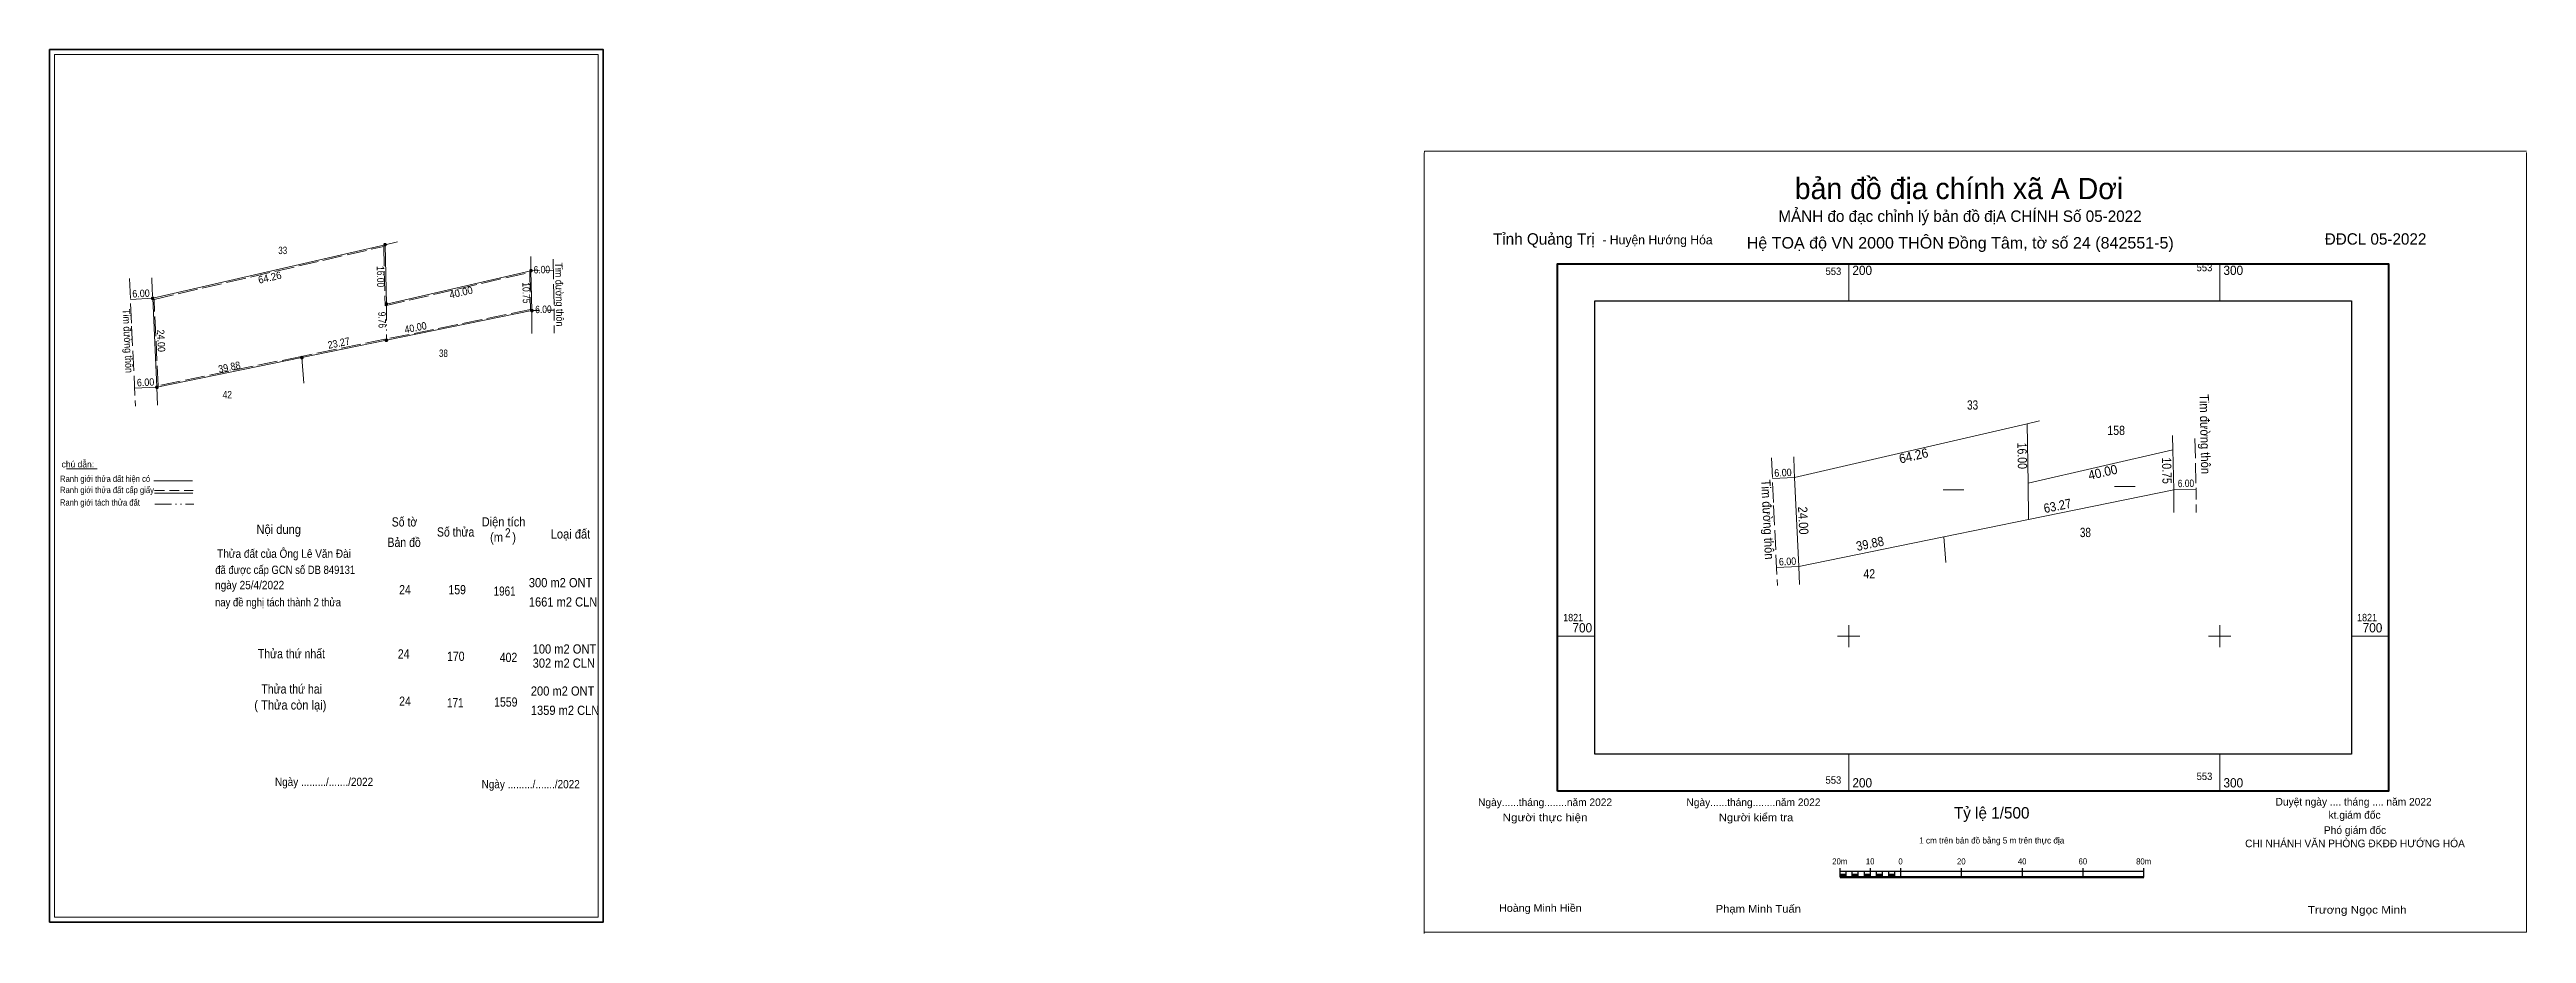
# Model space of a CAD drawing. Header units: metres. Extents: x 552715 to 553383, y 1821620 to 1821858.
import ezdxf
from ezdxf.enums import TextEntityAlignment as Align

# ---------------------------------------------------------------- set-up
doc = ezdxf.new("R2010")
doc.units = ezdxf.units.M
doc.header["$LTSCALE"] = 0.89
for name, pattern in [('DASH_DOUBLE_DOT', [9.2, 5, -1.2, 0.3, -1.2, 0.3, -1.2]), ('LONG_DASHED', [7.5, 6, -1.5]), ('MEDIUM_DASHED', [4.5, 3, -1.5])]:
    doc.linetypes.add(name, pattern=pattern)
for name, color, linetype, lineweight in [('10', 7, 'Continuous', 13), ('11', 7, 'Continuous', 13), ('17', 7, 'Continuous', 13), ('2', 7, 'Continuous', 25), ('4', 7, 'Continuous', 13), ('45', 7, 'DASH_DOUBLE_DOT', 13), ('5', 7, 'Continuous', 35), ('6', 7, 'Continuous', 13), ('63', 7, 'Continuous', 13)]:
    doc.layers.add(name, color=color, linetype=linetype, lineweight=lineweight)

msp = doc.modelspace()

# ---------------------------------------------------------------- hatches: boundary and pattern name
at = {"layer": '2'}
for points in [[(553197.68, 1821635.05), (553199.31, 1821635.05), (553199.31, 1821635.87), (553197.68, 1821635.87)], [(553200.95, 1821635.05), (553202.59, 1821635.05), (553202.59, 1821635.87), (553200.95, 1821635.87)], [(553204.23, 1821635.05), (553205.87, 1821635.05), (553205.87, 1821635.87), (553204.23, 1821635.87)], [(553207.5, 1821635.05), (553209.14, 1821635.05), (553209.14, 1821635.87), (553207.5, 1821635.87)], [(553210.78, 1821635.05), (553212.42, 1821635.05), (553212.42, 1821635.87), (553210.78, 1821635.87)]]:
    msp.add_hatch(color=256, dxfattribs=at).paths.add_polyline_path(points)
at = {"layer": '45'}
for points in [[(552805.9, 1821805.45, 1), (552805.2, 1821805.45, 1)], [(552845.23, 1821798.45, 1), (552844.53, 1821798.45, 1)], [(552743.28, 1821791.01, 1), (552742.58, 1821791.01, 1)], [(552806.25, 1821789.45, 1), (552805.55, 1821789.45, 1)], [(552845.47, 1821787.7, 1), (552844.77, 1821787.7, 1)], [(552806.28, 1821779.69, 1), (552805.58, 1821779.69, 1)], [(552783.48, 1821775.03, 1), (552782.78, 1821775.03, 1)], [(552744.41, 1821767.04, 1), (552743.71, 1821767.04, 1)]]:
    msp.add_hatch(color=256, dxfattribs=at).paths.add_polyline_path(points)

# ---------------------------------------------------------------- linework, layer by layer
at = {"layer": '10'}
for p, q in [((552805.55, 1821805.45), (552808.92, 1821806.23)), ((552844.88, 1821798.45), (552845.12, 1821787.7)), ((552742.93, 1821791.01), (552744.06, 1821767.04)), ((552744.06, 1821767.04), (552783.13, 1821775.03)), ((553287.39, 1821750.18), (553287.63, 1821739.43)), ((553185.44, 1821742.74), (553186.57, 1821718.77)), ((553186.57, 1821718.77), (553225.64, 1821726.76))]:
    msp.add_line(p, q, dxfattribs=at)
for points in [[(552742.93, 1821791.01), (552805.55, 1821805.45), (552805.9, 1821789.45), (552844.88, 1821798.45)], [(552783.13, 1821775.03), (552805.93, 1821779.69), (552845.12, 1821787.7)], [(553185.44, 1821742.74), (553248.06, 1821757.18), (553248.41, 1821741.18), (553287.39, 1821750.18)], [(553225.64, 1821726.76), (553248.44, 1821731.42), (553287.63, 1821739.43)]]:
    msp.add_lwpolyline(points, dxfattribs=at)
at = {"layer": '11'}
for p, q in [((553085.65, 1821830.61), (553382.65, 1821830.61)), ((553382.66, 1821830.29), (553382.66, 1821620.29)), ((553382.65, 1821620.28), (553085.65, 1821620.28))]:
    msp.add_line(p, q, dxfattribs=at)
msp.add_lwpolyline([(553085.56, 1821619.91), (553085.56, 1821829.91), (553085.65, 1821830.61)], dxfattribs=at)
at = {"layer": '17'}
msp.add_line((552719.74, 1821745.03), (552727.96, 1821745.03), dxfattribs=at)
at = {"layer": '2'}
for p, q in [((553197.68, 1821635.05), (553197.68, 1821637.5)), ((553197.68, 1821636.69), (553279.57, 1821636.69)), ((553199.31, 1821635.05), (553199.31, 1821636.69)), ((553200.95, 1821635.05), (553200.95, 1821636.69)), ((553202.59, 1821635.05), (553202.59, 1821636.69)), ((553204.23, 1821635.05), (553204.23, 1821636.69)), ((553205.87, 1821635.05), (553205.87, 1821637.5)), ((553207.5, 1821635.05), (553207.5, 1821636.69)), ((553209.14, 1821635.05), (553209.14, 1821636.69)), ((553210.78, 1821635.05), (553210.78, 1821636.69)), ((553212.42, 1821635.05), (553212.42, 1821636.69)), ((553214.06, 1821635.05), (553214.06, 1821637.5)), ((553230.43, 1821635.05), (553230.43, 1821637.5)), ((553246.81, 1821635.05), (553246.81, 1821637.5)), ((553263.19, 1821635.05), (553263.19, 1821637.5)), ((553279.57, 1821635.05), (553279.57, 1821637.5))]:
    msp.add_line(p, q, dxfattribs=at)
at = {"layer": '2', "lineweight": 53}
msp.add_line((553197.68, 1821635.05), (553279.57, 1821635.05), dxfattribs=at)
at = {"layer": '2', "lineweight": 13}
for points in [[(553197.68, 1821635.05), (553199.31, 1821635.05), (553199.31, 1821635.87), (553197.68, 1821635.87)], [(553200.95, 1821635.05), (553202.59, 1821635.05), (553202.59, 1821635.87), (553200.95, 1821635.87)], [(553204.23, 1821635.05), (553205.87, 1821635.05), (553205.87, 1821635.87), (553204.23, 1821635.87)], [(553207.5, 1821635.05), (553209.14, 1821635.05), (553209.14, 1821635.87), (553207.5, 1821635.87)], [(553210.78, 1821635.05), (553212.42, 1821635.05), (553212.42, 1821635.87), (553210.78, 1821635.87)]]:
    msp.add_lwpolyline(points, close=True, dxfattribs=at)
at = {"layer": '4', "linetype": 'LONG_DASHED'}
for p, q in [((552736.7, 1821796.31), (552737.24, 1821783.48)), ((552850.82, 1821801.53), (552851.12, 1821787.83)), ((552737.24, 1821783.5), (552738.3, 1821761.91)), ((553293.33, 1821753.26), (553293.63, 1821739.56)), ((553179.21, 1821748.04), (553179.75, 1821735.21)), ((553179.75, 1821735.23), (553180.81, 1821713.64))]:
    msp.add_line(p, q, dxfattribs=at)
at = {"layer": '4'}
for p, q in [((552742.7, 1821796.54), (552742.83, 1821793.18)), ((552736.93, 1821790.73), (552742.93, 1821791.01)), ((552742.83, 1821793.18), (552742.93, 1821791.01)), ((552847.16, 1821787.74), (552845.12, 1821787.7)), ((552845.12, 1821787.7), (552845.14, 1821781.56)), ((552851.12, 1821787.83), (552849.48, 1821787.79)), ((552783.13, 1821775.03), (552783.66, 1821768.11)), ((552738.06, 1821766.76), (552744.06, 1821767.04)), ((552744.06, 1821767.04), (552744.27, 1821762.2)), ((553248.06, 1821757.18), (553251.43, 1821757.96)), ((553287.39, 1821750.18), (553287.31, 1821754.02)), ((553185.21, 1821748.27), (553185.34, 1821744.91)), ((553185.34, 1821744.91), (553185.44, 1821742.74)), ((553179.44, 1821742.46), (553185.44, 1821742.74)), ((553293.63, 1821739.56), (553287.63, 1821739.43)), ((553287.63, 1821739.43), (553287.65, 1821733.29)), ((553225.64, 1821726.76), (553226.17, 1821719.84)), ((553180.57, 1821718.49), (553186.57, 1821718.77)), ((553186.57, 1821718.77), (553186.78, 1821713.93))]:
    msp.add_line(p, q, dxfattribs=at)
at = {"layer": '4', "linetype": 'MEDIUM_DASHED'}
for p, q in [((552851.12, 1821787.72), (552851.14, 1821781.58)), ((553293.63, 1821739.45), (553293.65, 1821733.31))]:
    msp.add_line(p, q, dxfattribs=at)
at = {"layer": '45', "linetype": 'Continuous'}
for p, q in [((552844.88, 1821798.45), (552844.8, 1821802.29)), ((552847.16, 1821798.5), (552844.88, 1821798.45)), ((552850.88, 1821798.58), (552848.57, 1821798.53)), ((553248.41, 1821741.18), (553248.44, 1821731.42))]:
    msp.add_line(p, q, dxfattribs=at)
at = {"layer": '45'}
msp.add_line((552805.9, 1821789.45), (552805.93, 1821779.69), dxfattribs=at)
at = {"layer": '45', "linetype": 'LONG_DASHED'}
msp.add_lwpolyline([(552743.29, 1821790.73), (552805.21, 1821805.01), (552805.56, 1821789.01), (552844.54, 1821798.01), (552844.76, 1821787.98), (552783.06, 1821775.37), (552744.39, 1821767.46)], close=True, dxfattribs=at)
at = {"layer": '45'}
for centre in [(552805.55, 1821805.45), (552844.88, 1821798.45), (552742.93, 1821791.01), (552805.9, 1821789.45), (552845.12, 1821787.7), (552805.93, 1821779.69), (552783.13, 1821775.03), (552744.06, 1821767.04)]:
    msp.add_circle(centre, 0.35, dxfattribs=at)
at = {"layer": '5'}
msp.add_lwpolyline([(552715.13, 1821858.02), (552864.35, 1821858.02), (552864.35, 1821622.96), (552715.13, 1821622.96)], close=True, dxfattribs=at)
at = {"layer": '5', "lineweight": 13}
msp.add_lwpolyline([(552863.02, 1821676.61), (552863.02, 1821624.3), (552716.47, 1821624.3), (552716.47, 1821856.69), (552863.02, 1821856.69)], close=True, dxfattribs=at)
at = {"layer": '6'}
for p, q in [((552743.24, 1821741.87), (552753.65, 1821741.87)), ((552743.42, 1821738.53), (552753.79, 1821738.53))]:
    msp.add_line(p, q, dxfattribs=at)
at = {"layer": '6', "linetype": 'MEDIUM_DASHED'}
msp.add_line((552743.42, 1821739.23), (552753.87, 1821739.23), dxfattribs=at)
at = {"layer": '63'}
for p, q in [((553200, 1821790.3), (553200, 1821800.3)), ((553300, 1821790.3), (553300, 1821800.3)), ((553225.5, 1821739.41), (553231.07, 1821739.41)), ((553271.62, 1821740.28), (553277.19, 1821740.28)), ((553200, 1821697), (553200, 1821703)), ((553300, 1821697), (553300, 1821703)), ((553121.56, 1821700), (553131.56, 1821700)), ((553197, 1821700), (553203, 1821700)), ((553297, 1821700), (553303, 1821700)), ((553335.52, 1821700), (553345.52, 1821700)), ((553200, 1821658.24), (553200, 1821668.24)), ((553300, 1821658.24), (553300, 1821668.24))]:
    msp.add_line(p, q, dxfattribs=at)
at = {"layer": '63', "linetype": 'DASH_DOUBLE_DOT'}
msp.add_line((552743.55, 1821735.55), (552754, 1821735.55), dxfattribs=at)
at = {"layer": '63', "lineweight": 40}
msp.add_lwpolyline([(553121.56, 1821658.24), (553121.56, 1821800.3), (553345.52, 1821800.3), (553345.52, 1821658.24)], close=True, dxfattribs=at)
at = {"layer": '63', "lineweight": 25}
msp.add_lwpolyline([(553131.56, 1821668.24), (553131.56, 1821790.3), (553335.52, 1821790.3), (553335.52, 1821668.24)], close=True, dxfattribs=at)
msp.add_lwpolyline([(553131.56, 1821668.24), (553131.56, 1821790.3), (553335.52, 1821790.3), (553335.52, 1821668.24)], close=True, dxfattribs=at)
msp.add_lwpolyline([(553131.56, 1821668.24), (553131.56, 1821790.3), (553335.52, 1821790.3), (553335.52, 1821668.24)], close=True, dxfattribs=at)

# ---------------------------------------------------------------- texts
at = {"layer": '2'}
for s, height, p in [('bản đồ địa chính xã A Dơi', 5.73, (553229.73, 1821817.72)), ('MẢNH đo đạc chỉnh lý bản đồ địA CHÍNH Số 05-2022', 3.07, (553230, 1821811.6)), ('Ngày......tháng........năm 2022', 2.05, (553118.18, 1821654.22)), ('Ngày......tháng........năm 2022', 2.05, (553174.34, 1821654.22)), ('Duyệt ngày .... tháng .... năm 2022', 2.05, (553336.08, 1821654.36)), ('Tỷ lệ 1/500', 3.079, (553238.535, 1821650.86)), ('kt.giám đốc', 2.05, (553336.34, 1821650.82)), ('1 cm trên bản đồ bằng 5 m trên thực địa', 1.638, (553238.545, 1821644.14)), ('CHI NHÁNH VĂN PHÒNG ĐKĐĐ HƯỚNG HÓA', 2.05, (553336.45, 1821643.13)), ('Phó giám đốc', 2.05, (553336.455, 1821646.72))]:
    msp.add_text(s, height=height, dxfattribs=at).set_placement(p, align=Align.CENTER)
for s, height, p in [('Tỉnh Quảng Trị ', 3.078, (553104.13, 1821805.46)), ('- Huyện Hướng Hóa', 2.456, (553133.61, 1821805.54))]:
    msp.add_text(s, height=height, dxfattribs=at).set_placement(p)
for s, height, width, p in [('Hệ TOẠ độ VN 2000 THÔN Đồng Tâm, tờ số 24 (842551-5)', 3.08, 1.05, (553230.065, 1821804.42)), ('Người thực hiện', 2.047, 1.15, (553118.17, 1821650.14)), ('Người kiểm tra', 2.047, 1.1, (553175.04, 1821650.14)), ('20m', 1.638, 0.95, (553197.595, 1821638.5)), ('10', 1.638, 0.95, (553205.79, 1821638.5)), ('0', 1.638, 0.9, (553213.975, 1821638.5)), ('20', 1.638, 0.95, (553230.35, 1821638.5)), ('40', 1.638, 0.95, (553246.75, 1821638.5)), ('60', 1.638, 0.95, (553263.11, 1821638.5)), ('80m', 1.638, 0.95, (553279.495, 1821638.5)), ('Hoàng Minh Hiền', 2.05, 1.05, (553116.915, 1821625.74)), ('Phạm Minh Tuấn', 2.05, 1.1, (553175.645, 1821625.52)), ('Trương Ngọc Minh', 2.05, 1.15, (553337.045, 1821625.25))]:
    msp.add_text(s, height=height, dxfattribs=dict(at, width=width)).set_placement(p, align=Align.CENTER)
msp.add_text('ĐĐCL 05-2022', height=3.07, dxfattribs=at).set_placement((553355.68, 1821805.46), align=Align.RIGHT)
at = {"layer": '4'}
for s, height, width, p in [('33', 2, 0.8, (552777.975, 1821802.92)), ('38', 2, 0.8, (552821.285, 1821775.21)), ('42', 2, 0.85, (552763.035, 1821764.05)), ('33', 2.5, 0.8, (553233.39, 1821761.03)), ('158', 2.5, 0.85, (553272.08, 1821754.18)), ('38', 2.5, 0.8, (553263.8, 1821726.69)), ('42', 2.5, 0.85, (553205.54, 1821715.53))]:
    msp.add_text(s, height=height, dxfattribs=dict(at, width=width)).set_placement(p, align=Align.CENTER)
for s, height, rotation, width, p in [('64.26', 2, 12.985, 0.95, (552774.7103, 1821795.6434)), ('16.00', 2, 271.253, 0.85, (552803.3741, 1821796.8319)), ('6.00', 2, 1.241, 0.85, (552847.8233, 1821797.7393)), ('Tim đường thôn', 2, 271.267, 0.9, (552851.546, 1821792.0371)), ('6.00', 2, 2.672, 0.9, (552739.8234, 1821791.317)), ('40.00', 2, 13.001, 0.95, (552826.255, 1821791.6354)), ('10.75', 2, 271.279, 0.85, (552842.6245, 1821792.4523)), ('Tim đường thôn', 2, 272.811, 0.9, (552735.2239, 1821779.469)), ('9.76', 2, 271.279, 0.85, (552803.7606, 1821785.1623)), ('40.00', 2, 11.551, 0.9, (552813.9598, 1821782.1433)), ('6.00', 2, 1.241, 0.85, (552848.2533, 1821787.0493)), ('24.00', 2, 272.699, 0.9, (552744.1992, 1821779.5271)), ('23.27', 2, 11.551, 0.9, (552793.2848, 1821777.9862)), ('6.00', 2, 2.672, 0.9, (552741.0534, 1821767.397)), ('39.88', 2, 11.558, 0.9, (552763.7946, 1821771.5165)), ('Tim đường thôn', 2.5, 271.267, 0.9, (553294.7827, 1821754.4176)), ('64.26', 2.5, 12.985, 0.95, (553217.7741, 1821747.3795)), ('16.00', 2.5, 271.253, 0.85, (553245.52, 1821748.5623)), ('6.00', 2, 2.672, 0.9, (553182.3334, 1821743.047)), ('40.00', 2.5, 13.001, 0.95, (553268.7588, 1821742.9417)), ('10.75', 2.5, 271.279, 0.85, (553284.4906, 1821744.5479)), ('Tim đường thôn', 2.5, 272.811, 0.9, (553176.9277, 1821731.3563)), ('63.27', 2.5, 11.551, 0.9, (553256.5247, 1821733.8895)), ('6.00', 2, 1.241, 0.85, (553290.9133, 1821740.1593)), ('24.00', 2.5, 272.699, 0.9, (553186.5138, 1821731.0739)), ('39.88', 2.5, 11.558, 0.9, (553205.9946, 1821723.6899)), ('6.00', 2, 2.672, 0.9, (553183.5634, 1821719.127))]:
    msp.add_text(s, height=height, rotation=rotation, dxfattribs=dict(at, width=width)).set_placement(p, align=Align.CENTER)
for p in [(553289.8049, 1821766.69), (553289.8049, 1821766.69), (553290.2149, 1821748.37), (553290.2149, 1821748.37), (553176.4149, 1821723.13), (553176.4149, 1821723.13)]:
    msp.add_text('D', height=0.01, dxfattribs=at).set_placement(p, align=Align.CENTER)
at = {"layer": '6'}
for s, height, width, p in [('Ranh giới thửa đất hiện có ', 1.705, 0.9, (552717.96, 1821741.55)), ('Ranh giới tách thửa đất', 1.705, 0.9, (552717.94, 1821735.16)), ('Ranh giới thửa đất cấp giấy', 1.705, 0.9, (552717.96, 1821738.53)), ('Nội dung', 2.486, 0.9, (552770.91, 1821727.53)), ('Số tờ', 2.486, 0.85, (552807.35, 1821729.53)), ('Số thửa', 2.486, 0.85, (552819.54, 1821726.82)), ('Diện tích', 2.486, 0.9, (552831.58, 1821729.56)), ('Thửa đất của Ông Lê Văn Đài', 2.244, 0.9, (552760.3, 1821721.1)), ('Bản đồ', 2.486, 0.85, (552806.21, 1821724.03)), ('(m   )', 2.486, 0.9, (552833.85, 1821725.42)), ('2', 2.486, 0.8, (552837.89, 1821726.59)), ('Loại đất', 2.486, 0.9, (552850.2, 1821726.28)), ('đã được cấp GCN số DB 849131', 2.244, 0.85, (552759.8, 1821716.75)), ('nay đề nghị tách thành 2 thửa', 2.247, 0.85, (552759.74, 1821708.02)), (' ngày 25/4/2022', 2.244, 0.9, (552759, 1821712.65)), ('24', 2.487, 0.85, (552809.35, 1821711.28)), ('159', 2.487, 0.85, (552822.63, 1821711.28)), ('1961', 2.487, 0.8, (552834.82, 1821710.89)), ('300 m2 ONT', 2.486, 0.9, (552844.3, 1821713.17)), ('1661 m2 CLN', 2.486, 0.9, (552844.3, 1821707.98)), ('Thửa thứ nhất', 2.486, 0.85, (552771.28, 1821694.02)), ('24', 2.487, 0.85, (552809, 1821693.97)), ('100 m2 ONT', 2.487, 0.9, (552845.33, 1821695.3)), ('170', 2.487, 0.85, (552822.26, 1821693.34)), ('402', 2.487, 0.85, (552836.46, 1821693.03)), ('302 m2 CLN', 2.487, 0.9, (552845.33, 1821691.49)), ('( Thửa còn lại)', 2.48, 0.9, (552770.32, 1821680.22)), ('Thửa thứ hai ', 2.48, 0.85, (552772.23, 1821684.53)), ('24', 2.487, 0.85, (552809.35, 1821681.23)), ('171', 2.487, 0.8, (552822.26, 1821680.81)), ('1559', 2.487, 0.85, (552834.95, 1821681)), ('200 m2 ONT', 2.486, 0.9, (552844.84, 1821683.98)), ('1359 m2 CLN', 2.486, 0.9, (552844.84, 1821678.78))]:
    msp.add_text(s, height=height, dxfattribs=dict(at, width=width)).set_placement(p)
msp.add_text('chú dẫn:', height=1.705, dxfattribs=at).set_placement((552718.39, 1821745.45))
at = {"layer": '6', "width": 0.9}
for p in [(552789.11, 1821659.63), (552844.8, 1821659.01)]:
    msp.add_text('Ngày ........./......./2022', height=2.235, dxfattribs=at).set_placement(p, align=Align.CENTER)
at = {"layer": '63', "width": 0.95}
for p in [(553198, 1821797.3), (553298, 1821798.3), (553298, 1821661.24), (553198, 1821660.24)]:
    msp.add_text('553', height=2, dxfattribs=at).set_placement(p, align=Align.RIGHT)
at = {"layer": '63'}
for s, height, width, p in [('200', 2.5, 0.95, (553201, 1821797.3)), ('300', 2.5, 0.95, (553301, 1821797.3)), ('1821', 2, 0.9, (553123.06, 1821704)), ('1821', 2, 0.9, (553123.06, 1821704)), ('700', 2.5, 0.95, (553125.56, 1821701)), ('1821', 2, 0.9, (553337.02, 1821704)), ('1821', 2, 0.9, (553337.02, 1821704)), ('700', 2.5, 0.95, (553338.52, 1821701)), ('200', 2.5, 0.95, (553201, 1821659.24)), ('300', 2.5, 0.95, (553301, 1821659.24))]:
    msp.add_text(s, height=height, dxfattribs=dict(at, width=width)).set_placement(p)

doc.saveas('drawing.dxf')
